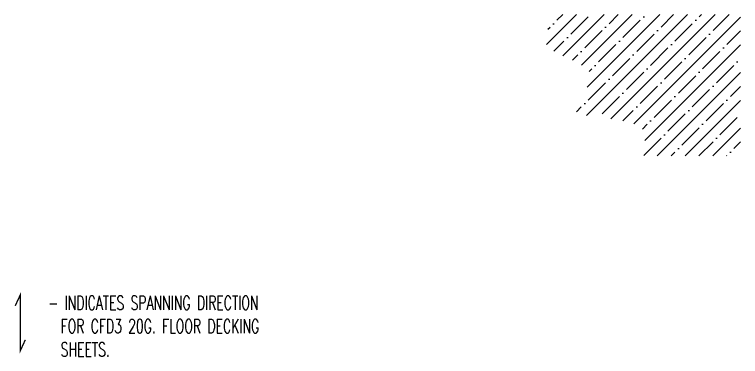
# Model space of a CAD drawing. Header units: millimetres. Extents: x -605628 to 223188, y -4937 to 493520.
# Drawn here: x -344189 to -334937, y 398960 to 403315 of the extents above; entities that cross this region are included whole.
import ezdxf

# ---------------------------------------------------------------- set-up
doc = ezdxf.new("R2010")
doc.units = ezdxf.units.MM
doc.header["$LTSCALE"] = 100
doc.header["$MEASUREMENT"] = 0
doc.layers.add('S-Arrow', color=1, linetype='Continuous')
doc.layers.add('ST-TEXT', color=255, linetype='Continuous')
doc.styles.add('SKEL 1_50xp', font='ROMANS.SHX', dxfattribs={"width": 0.65, "height": 119})

msp = doc.modelspace()

# ---------------------------------------------------------------- hatches: boundary and pattern name
h = msp.add_hatch()
h.set_pattern_fill('ANSI35', color=8, scale=1000, style=0)
h.set_pattern_definition([(45, (4433.66, 4433.66), (-176.7767, 176.7767), []), (45, (4610.44, 4433.66), (-176.7767, 176.7767), [312.5, -62.5, 0, -62.5])])
edge = h.paths.add_edge_path()
edge.add_line((-334937.2, 403314.6), (-337250.7, 403314.6))
edge.add_spline(control_points=[(-337250.7, 403314.6), (-337365.1, 403180.9), (-337639, 402819.4), (-336520.8, 402662.8), (-337454.8, 401896.3), (-336022.8, 402091.2), (-336163.7, 401641.1), (-336215.1, 401514.6)], knot_values=[51.598099, 51.598099, 51.598099, 51.598099, 464.319243, 1197.499794, 1617.104217, 2551.337515, 2889.53783, 2889.53783, 2889.53783, 2889.53783], degree=3, periodic=0)
edge.add_line((-336215.1, 401514.6), (-334937.2, 401514.6))
edge.add_line((-334937.2, 401514.6), (-334937.2, 403314.6))

# ---------------------------------------------------------------- linework, layer by layer
at = {"layer": 'S-Arrow', "const_width": 17.1, "flags": 128}
msp.add_lwpolyline([(-344051.4, 399171.5), (-344113.6, 399036.9), (-344113.6, 399747.1), (-344180.4, 399604.6)], dxfattribs=at)

# ---------------------------------------------------------------- texts
at = {"layer": 'ST-TEXT', "color": 5, "insert": (-343760.1, 399733.4), "char_height": 178.5, "width": 4000, "attachment_point": 1, "style": 'SKEL 1_50xp'}
msp.add_mtext('- INDICATES SPANNING DIRECTION\\P  FOR CFD3 20G. FLOOR DECKING\\P  SHEETS. ', dxfattribs=at)

doc.saveas('drawing.dxf')
